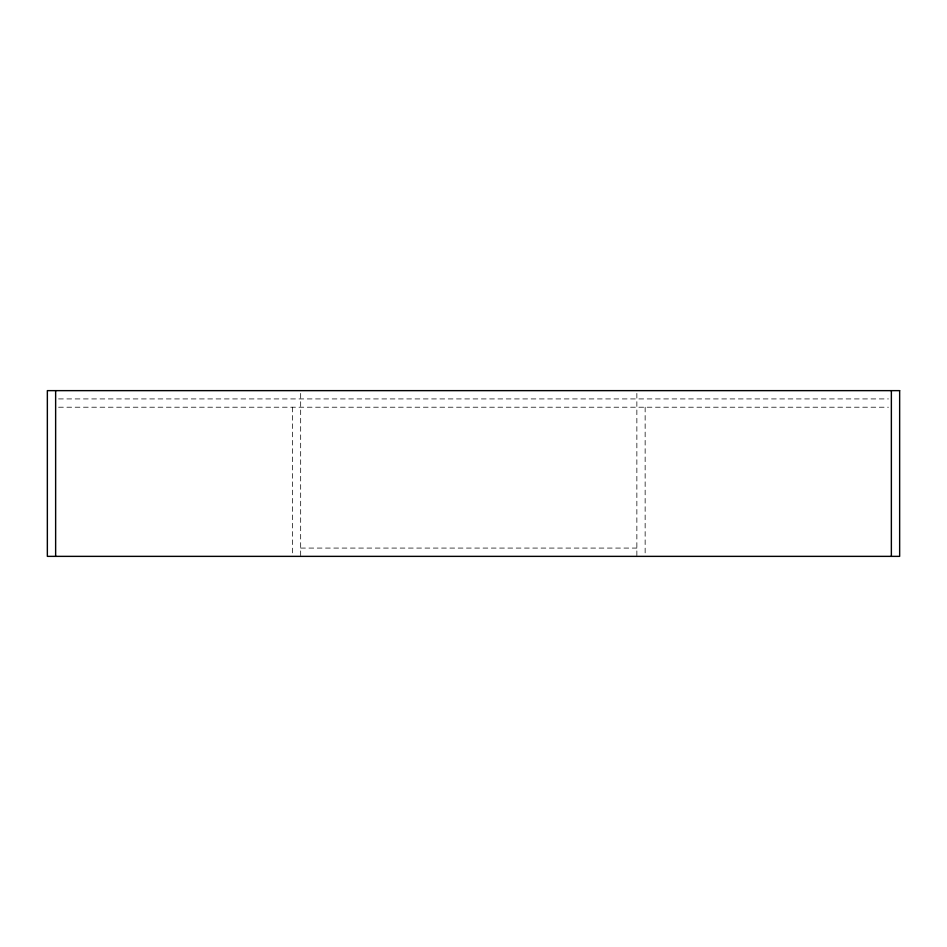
<?xml version="1.0" encoding="UTF-8"?>
<svg xmlns="http://www.w3.org/2000/svg" width="947" height="947" viewBox="0 0 947 947"><rect width="100%" height="100%" fill="white"/><g stroke="black" fill="none" stroke-linecap="round" stroke-linejoin="round"><path stroke-width="0.71" stroke-dasharray="4.74 3.55" d="M58.584 398.924L888.404 398.924M58.596 407.21L888.416 407.21M300.673 548.076L636.858 548.076M645.144 407.21L645.144 554.883M636.858 393.396L636.858 556.363M300.673 393.396L300.673 556.363M292.386 407.21L292.386 554.883"/><path stroke-width="1.42" d="M891.364 390.638L891.364 556.363M55.636 390.638L55.636 556.363M899.65 390.638L47.35 390.638L47.35 556.363L899.65 556.363L899.65 390.638"/></g></svg>
